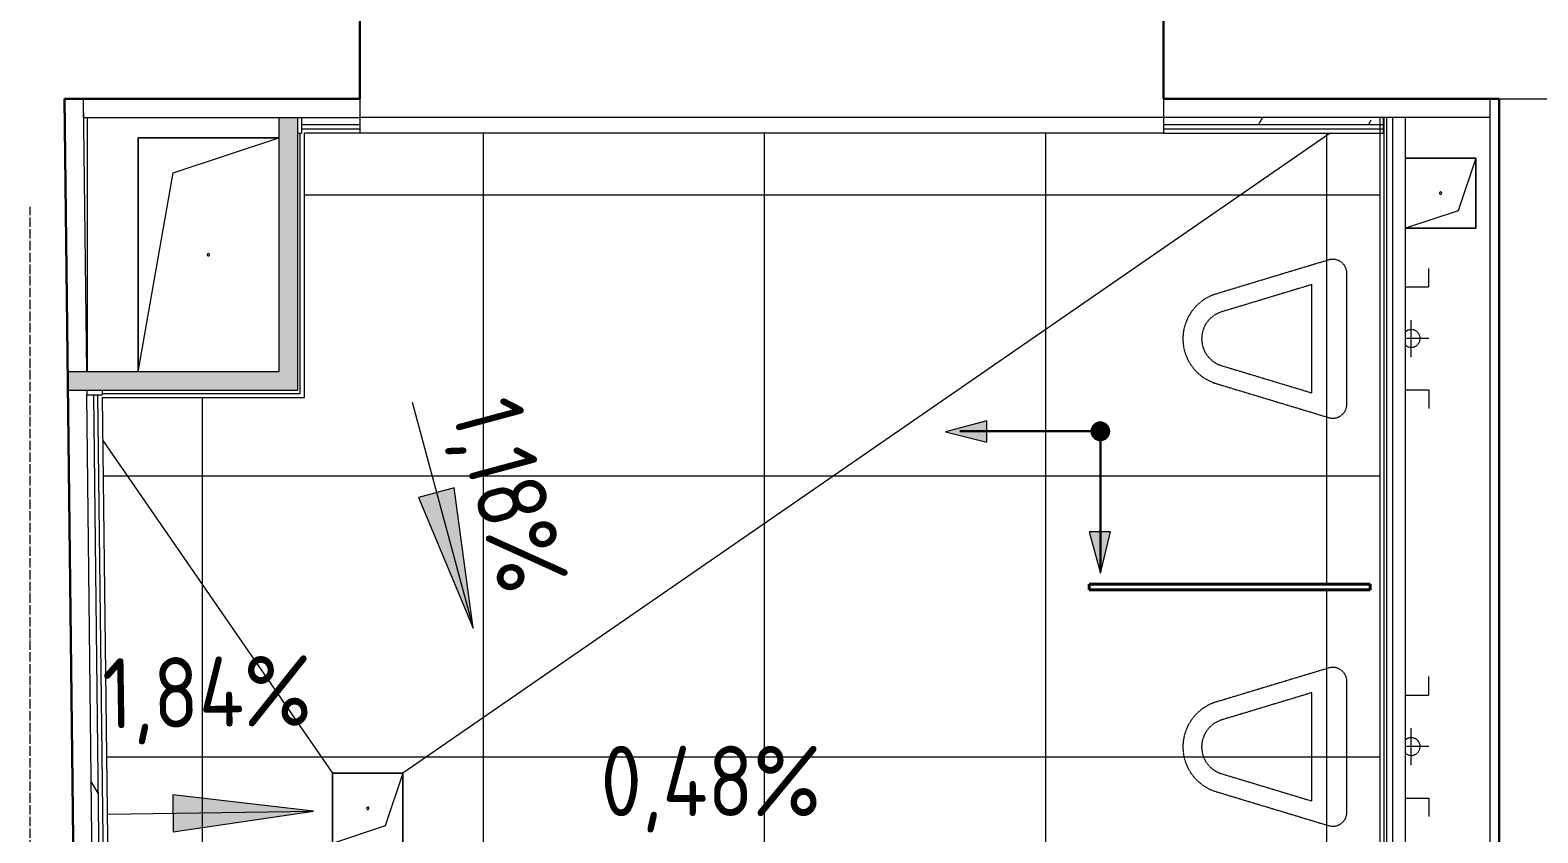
# Model space of a CAD drawing. Header units: millimetres. Extents: x -10915 to 60194, y -32941 to 46712.
# Drawn here: x 38450 to 41668, y 18524 to 20238 of the extents above; entities that cross this region are included whole.
import ezdxf

# ---------------------------------------------------------------- set-up
doc = ezdxf.new("R2010")
doc.units = ezdxf.units.MM
doc.linetypes.add('200_ШТРИХ_ш1п0_6_', pattern=[1.6, 1, -0.6])
doc.linetypes.add('ADSK_Линия сетки', pattern=[25, 20, -2.5, 0, -2.5])
doc.layers.add('Линии', color=7, linetype='Continuous', lineweight=9, true_color=0x00a600)
for name, color, linetype, lineweight in [('Обобщенные модели', 7, 'Continuous', 18), ('Оси', 7, 'Continuous', 9), ('Перекрытие', 7, 'Continuous', 18), ('Перекрытие штриховка', 7, 'Continuous', 18), ('Размеры', 7, 'Continuous', 9), ('Сантехника', 7, 'Continuous', 18), ('Стены внутренние', 7, 'Continuous', 18), ('Стены несущие', 7, 'Continuous', 30), ('Стены отделка', 7, 'Continuous', 30), ('Стены штриховка', 7, 'Continuous', 9), ('Узлы', 7, 'Continuous', 18)]:
    doc.layers.add(name, color=color, linetype=linetype, lineweight=lineweight)
doc.styles.add('GOST Common_4', font='GOST_Common.ttf', dxfattribs={"width": 0.9, "height": 150})
pattern_1 = [(0, (0, 0), (406.4, 101.6), [33.528, -271.272, 33.528, -271.272, -1625.6]), (0, (0, 0), (406.4, 101.6), [-609.6, 33.528, -576.072, 33.528, -271.272, -711.2]), (0, (0, 0), (406.4, 101.6), [-1524, 33.528, -169.672, 33.528, -474.472]), (120, (152.4, 50.8), (-291.18818, 301.15272), [33.528, -271.272, 33.528, -271.272, -1625.6]), (120, (152.4, 50.8), (-291.18818, 301.15272), [-609.6, 33.528, -576.072, 33.528, -271.272, -711.2]), (120, (152.4, 50.8), (-291.18818, 301.15272), [-1524, 33.528, -169.672, 33.528, -474.472]), (240, (203.2, 254), (-115.21182, -402.75272), [33.528, -271.272, 33.528, -271.272, -1625.6]), (240, (203.2, 254), (-115.21182, -402.75272), [-609.6, 33.528, -576.072, 33.528, -271.272, -711.2]), (240, (203.2, 254), (-115.21182, -402.75272), [-1524, 33.528, -169.672, 33.528, -474.472])]

# ---------------------------------------------------------------- blocks, each defined once
blk = doc.blocks.new('131_Сантехническая перегородка - СП-5-3849142-План полов 2-го этажа')
at = {"layer": 'Обобщенные модели', "lineweight": 40}
for p, q in [((0, 8), (600, 8)), ((0, -4), (0, 8)), ((600, -4), (600, 8)), ((600, -4), (0, -4))]:
    blk.add_line(p, q, dxfattribs=at)
blk = doc.blocks.new('SND_2D_Писуар с инсталляцией - По умолчанию-621783-План полов 2-го этажа')
at = {"layer": 'Сантехника', "linetype": '200_ШТРИХ_ш1п0_6_'}
for p, q in [((-95.8, 328.7), (-168.3, 88.8)), ((168.3, 88.7), (95.7, 328.9)), ((-57.5, 317.2), (-115.6, 125)), ((115.6, 125), (57.4, 317.4)), ((-115.6, 125), (115.6, 125)), ((-139.4, 50), (139.6, 50)), ((-109.4, -75), (-109.4, -125)), ((-39.4, -87.5), (40.6, -87.5)), ((0.6, -125), (0.6, -75)), ((110.6, -75), (110.6, -125)), ((-109.4, -125), (-149.4, -125)), ((110.6, -125), (150.6, -125))]:
    blk.add_line(p, q, dxfattribs=at)
for centre, radius, start, end in [((0, 300), 100, 16.8118, 163.3196), ((0, 300), 60, 16.8118, 163.3578), ((-139.6, 80), 30, 162.9999, 270.4256), ((139.6, 80), 30, 270, 16.8118), ((0.6, -87.5), 18.9, 133.9559, 270), ((0.6, -87.5), 18.9, 270, 46.0441)]:
    blk.add_arc(centre, radius, start, end, dxfattribs=at)
blk = doc.blocks.new('GM_Отверстие прямоугольное _в плите_ - Отверстие-1400855-План полов 2-го этажа')
at = {"layer": 'Обобщенные модели'}
for p, q in [((-75, -75), (-75, 75)), ((-75, 75), (75, 75)), ((75, 75), (-75, 75)), ((-75, 75), (-75, -75)), ((-37.5, 37.5), (75, 75)), ((-75, -75), (-37.5, 37.5)), ((75, -75), (-75, -75)), ((-75, -75), (75, -75))]:
    blk.add_line(p, q, dxfattribs=at)
for start, end in [(360, 180), (180, 360), (60, 165), (300, 360), (195, 270)]:
    blk.add_arc((0, 0), 2.5, start, end, dxfattribs=at)
blk = doc.blocks.new('GM_Отверстие прямоугольное _в плите_ - Отверстие-1433034-План полов 2-го этажа')
at = {"layer": 'Обобщенные модели'}
for p, q in [((-150, -250), (-150, 250)), ((-150, 250), (150, 250)), ((150, 250), (-150, 250)), ((-150, 250), (-150, -250)), ((-75, 175), (150, 250)), ((-150, -250), (-75, 175))]:
    blk.add_line(p, q, dxfattribs=at)
for start, end in [(360, 180), (180, 360), (60, 165), (300, 360), (195, 270)]:
    blk.add_arc((0, 0), 2.5, start, end, dxfattribs=at)
blk = doc.blocks.new('GM_Отверстие прямоугольное _в плите_ - Отверстие-V10-План полов 2-го этажа')
at = {"layer": 'Обобщенные модели'}
for p, q in [((-75, -75), (-75, 75)), ((-75, 75), (75, 75)), ((75, 75), (-75, 75)), ((-75, 75), (-75, -75)), ((-37.5, 37.5), (75, 75)), ((75, 75), (75, -75)), ((75, -75), (75, 75)), ((-75, -75), (-37.5, 37.5)), ((75, -75), (-75, -75)), ((-75, -75), (75, -75))]:
    blk.add_line(p, q, dxfattribs=at)
for start, end in [(360, 180), (180, 360), (60, 165), (300, 360), (195, 270)]:
    blk.add_arc((0, 0), 2.5, start, end, dxfattribs=at)

msp = doc.modelspace()

# ---------------------------------------------------------------- hatches: boundary and pattern name
at = {"layer": 'Перекрытие штриховка', "lineweight": 9, "true_color": 0x787878}
h = msp.add_hatch(dxfattribs=at)
h.set_pattern_fill('FP_58', color=8, style=0, pattern_type=2)
h.set_pattern_definition([(270, (38816.7, 15085.7), (600, 4e-14), []), (0, (38816.7, 15085.7), (0, 600), [])])
h.paths.add_polyline_path([(39035, 19472.372), (41059.322, 20018.318), (39035, 20018.318), (39035, 19508.327)])
h.paths.add_polyline_path([(39029, 20018.318), (39029, 20051.318), (39020, 20051.318), (39020, 20018.318), (39026, 20018.318)])
h = msp.add_hatch(dxfattribs=at)
h.set_pattern_fill('FP_60', color=8, style=0, pattern_type=2)
h.set_pattern_definition([(90, (39416.7, 18085.7), (-600, -0.02), []), (180.002, (39416.7, 18085.7), (-6e-05, -599.96), [])])
h.paths.add_polyline_path([(39245, 18651.318), (41224.302, 20018.318), (41059.322, 20018.318), (39035, 19472.372), (39035, 19453.327), (39024.131, 19453.327), (39105.547, 19157.694)])
h = msp.add_hatch(dxfattribs=at)
h.set_pattern_fill('FP_53', color=8, style=0, pattern_type=2)
h.set_pattern_definition([(270, (38816.73, 12085.66), (599.993, 4e-14), []), (0, (38816.73, 12085.66), (0, 600), [])])
h.paths.add_polyline_path([(41330, 16098.581), (41330, 16370), (41094.473, 16370), (41224.071, 16220.652)])
h.paths.add_polyline_path([(40787.19, 16724.111), (40837.996, 16730), (41330, 16730), (41330, 17470), (40831.923, 17470), (40785.336, 17476.133), (40741.923, 17494.115), (40704.644, 17522.721), (40675.873, 17560.399), (40658.056, 17603.413), (40651.923, 17650), (40658.056, 17696.587), (40676.039, 17740), (40704.644, 17777.279), (40741.923, 17805.885), (40786.13, 17823.971), (40837.996, 17830), (41330, 17830), (41330, 20018.318), (41224.302, 20018.318), (39245, 18651.318), (39245, 18501.318), (40477.859, 17080.581), (41307, 17080.581), (41307, 17068.581), (40488.273, 17068.581), (40785.336, 16726.247)])
h.paths.add_polyline_path([(39925, 17855.581), (39925, 18042.581), (41305, 18042.581), (41305, 18030.581), (39937, 18030.581), (39937, 17855.581)])
h.paths.add_polyline_path([(40710, 19042.581), (40710.157, 19054.581), (41310, 19054.581), (41310, 19042.581), (41199.315, 19042.581)])
h = msp.add_hatch(dxfattribs=at)
h.set_pattern_fill('FP_52', color=8, style=0, pattern_type=2)
h.set_pattern_definition([(270, (40616.7, 16285.66), (600, 4e-14), []), (0, (40616.7, 16285.66), (0, 600), [])])
h.paths.add_polyline_path([(38891.565, 12210.656), (38899.35, 12210.656), (38911.113, 12230.547), (38920.863, 12224.918), (38924.113, 12230.547), (38958.565, 12210.656), (39785.565, 12210.656), (39785.565, 12217.156), (39769.065, 12217.156), (39769.065, 12244.156), (39757.565, 12244.156), (39757.565, 12250.656), (39817.063, 12250.656), (39817.063, 12650.656), (39844.565, 12650.656), (39844.565, 12703.656), (40016.713, 12703.656), (40016.713, 13450.174), (41125.433, 13450.174), (41101.942, 13458.746), (41059.597, 13485.353), (41023.179, 13521.771), (40995.777, 13565.381), (40978.767, 13613.994), (40973, 13665.174), (40974.127, 15640.174), (40978.767, 15681.354), (40995.777, 15729.967), (41023.179, 15773.576), (41059.597, 15809.995), (41103.207, 15837.397), (41151.82, 15854.407), (41203, 15860.174), (41258, 15859.189), (41272.264, 15858.252), (41300.403, 15852.562), (41330, 15841.316), (41349.066, 15830.884), (41367.72, 15815.731), (41381.582, 15798.442), (41390.118, 15779.683), (41393, 15760.174), (41393, 15868.581), (39945, 15868.581), (39945, 16098.581), (38642.915, 16098.581), (38683.098, 12703.656), (38814.565, 12703.656), (38814.565, 12250.656), (38901.565, 12250.656), (38901.565, 12244.156), (38890.065, 12244.156), (38890.065, 12217.156), (38873.565, 12217.156), (38873.565, 12210.656), (38886.071, 12210.656), (38887.445, 12213.036), (38890.065, 12211.522)])
h.paths.add_polyline_path([(38610.529, 12650.656), (38610.529, 12670.656), (38650.296, 12670.656), (38650.1, 12671.125), (38610.301, 12670.04)])
h.paths.add_polyline_path([(41328.607, 13450.174), (41393, 13450.174), (41393, 13535.174), (41390.118, 13515.665), (41381.582, 13496.905), (41367.72, 13479.617), (41349.066, 13464.463), (41323.74, 13450.174), (41326.336, 13450.174)])
h.paths.add_polyline_path([(38570.323, 19459.132), (38603.321, 19459.521), (38603.217, 19468.327), (38570.214, 19468.327)])
h = msp.add_hatch(dxfattribs=at)
h.set_pattern_fill('FP_57', color=8, style=0, pattern_type=2)
h.set_pattern_definition([(90, (38216.7, 18685.7), (-600, -0.002), []), (180, (38216.7, 18685.7), (-0.002, -599.96), [])])
h.paths.add_polyline_path([(39095, 18651.318), (39021.377, 19453.327), (38603.393, 19453.327), (38604.475, 19361.558), (39020, 18759.912)])
h = msp.add_hatch(dxfattribs=at)
h.set_pattern_fill('FP_56', color=8, style=0, pattern_type=2)
h.set_pattern_definition([(270, (40030, 8486.45), (600, 4e-14), []), (0, (40030, 8486.45), (0, 599.955), [])])
h.paths.add_polyline_path([(39105.547, 18651.318), (39245, 18651.318), (39024.131, 19453.327), (39021.377, 19453.327), (39095, 18651.318)])
h = msp.add_hatch(dxfattribs=at)
h.set_pattern_fill('FP_59', color=8, style=0, pattern_type=2)
h.set_pattern_definition([(270, (40016.5, 12685.66), (599.903, 4e-14), []), (0, (40016.5, 12685.66), (0, 600), [])])
h.paths.add_polyline_path([(39095, 18501.318), (39095, 18651.318), (38604.475, 19361.558), (38604.69, 19343.306), (39020, 18630.112)])
h = msp.add_hatch(dxfattribs=at)
h.set_pattern_fill('FP_55', color=8, style=0, pattern_type=2)
h.set_pattern_definition([(270, (40616.5, 9685.66), (599.898, -0.003), []), (0, (40616.5, 9685.66), (-0.003, 600), [])])
h.paths.add_polyline_path([(38640.102, 16337.342), (39095, 18501.318), (38604.69, 19343.306), (38629.357, 17249.458)])
at = {"layer": 'Размеры'}
for points in [[(39394.864, 18960.588), (39354.88, 19260.523), (39278.614, 19239.955)], [(39054.319, 18570.205), (38753.746, 18605.068), (38754.964, 18526.086)]]:
    msp.add_hatch(color=256, dxfattribs=at).paths.add_polyline_path(points)
at = {"layer": 'Стены внутренние'}
for points in [[(39020, 19468.327), (39020, 20051.318), (38980, 20051.318), (38980, 19468.327)], [(38530.212, 19468.327), (38980, 19468.327), (38980, 19508.327), (38529.74, 19508.327)]]:
    msp.add_hatch(color=256, dxfattribs=at).paths.add_polyline_path(points)
at = {"layer": 'Стены внутренние', "lineweight": 9}
h = msp.add_hatch(dxfattribs=at)
h.set_pattern_fill('FP_6', color=256, style=0, pattern_type=2)
h.set_pattern_definition(pattern_1)
h.paths.add_polyline_path([(41250.365, 20036.318), (41330, 20036.318), (41330, 20051.318), (40868.222, 20051.318), (40869.222, 20036.318), (41199.315, 20036.318)])
h.paths.add_polyline_path([(39149.972, 20036.318), (39153.222, 20036.318), (39153.222, 20051.318), (39029, 20051.318), (39029, 20036.318), (39105.547, 20036.318)])
h = msp.add_hatch(dxfattribs=at)
h.set_pattern_fill('FP_6', color=256, style=0, pattern_type=2)
h.set_pattern_definition(pattern_1)
h.paths.add_polyline_path([(38650.1, 12687.319), (38665.096, 12687.707), (38654.263, 13607.325), (38639.269, 13606.677), (38646.288, 13010.876)])
h.paths.add_polyline_path([(38629.357, 14448.09), (38644.356, 14448.266), (38585.322, 19459.309), (38570.334, 19458.404), (38571.385, 19368.941), (38629.355, 14448.266)])
at = {"layer": 'Узлы', "true_color": 0xff0000}
for points in [[(40491.738, 19358.092), (40491.738, 19403.7), (40403.568, 19380.075)], [(40733.783, 19361.315), (40738.959, 19361.996), (40743.783, 19363.994), (40747.925, 19367.172), (40751.103, 19371.315), (40753.101, 19376.138), (40753.783, 19381.315), (40753.101, 19386.491), (40751.103, 19391.315), (40747.925, 19395.457), (40743.783, 19398.635), (40738.959, 19400.633), (40733.783, 19401.315), (40728.606, 19400.633), (40723.783, 19398.635), (40719.64, 19395.457), (40716.462, 19391.315), (40714.464, 19386.491), (40713.783, 19381.315), (40714.464, 19376.138), (40716.462, 19371.315), (40719.64, 19367.172), (40723.783, 19363.994), (40728.606, 19361.996)], [(40733.783, 19078.493), (40755.766, 19166.663), (40710.157, 19166.663), (40728.606, 19097.812)]]:
    msp.add_hatch(color=1, dxfattribs=at).paths.add_polyline_path(points)

# ---------------------------------------------------------------- linework, layer by layer
at = {"layer": 'Линии', "color": 1, "lineweight": 18, "true_color": 0xff0000}
for p, q in [((40491.738, 19403.7), (40403.568, 19380.075)), ((40403.568, 19380.075), (40491.738, 19358.092)), ((40491.738, 19358.092), (40491.738, 19403.7)), ((40710.157, 19166.663), (40733.783, 19078.493)), ((40755.766, 19166.663), (40710.157, 19166.663)), ((40733.783, 19078.493), (40755.766, 19166.663))]:
    msp.add_line(p, q, dxfattribs=at)
at = {"layer": 'Линии', "color": 1, "lineweight": 30, "true_color": 0xff0000}
for q in [(40433.783, 19381.315), (40733.783, 19081.315)]:
    msp.add_line((40733.783, 19381.315), q, dxfattribs=at)
at = {"layer": 'Линии', "color": 1, "lineweight": 18, "true_color": 0xff0000}
for start, end in [(0, 180), (180, 360)]:
    msp.add_arc((40733.783, 19381.315), 20, start, end, dxfattribs=at)
at = {"layer": 'Оси', "linetype": 'ADSK_Линия сетки'}
msp.add_line((38449.565, -5633.277), (38449.565, 19860.814), dxfattribs=at)
at = {"layer": 'Перекрытие'}
for p, q in [((38571.385, 20051.318), (38571.385, 19508.327)), ((41224.302, 20018.318), (39245, 18651.318)), ((38604.475, 19361.558), (39095, 18651.318))]:
    msp.add_line(p, q, dxfattribs=at)
at = {"layer": 'Размеры', "lineweight": 20}
for p, q in [((39264.669, 19443.34), (39394.864, 18960.588)), ((38614.342, 18563.417), (39054.319, 18570.205))]:
    msp.add_line(p, q, dxfattribs=at)
at = {"layer": 'Размеры'}
for p, q in [((39354.88, 19260.523), (39278.614, 19239.955)), ((39394.864, 18960.588), (39354.88, 19260.523)), ((39278.614, 19239.955), (39394.864, 18960.588)), ((39054.319, 18570.205), (38753.746, 18605.068)), ((38753.746, 18605.068), (38754.964, 18526.086)), ((38754.964, 18526.086), (39054.319, 18570.205))]:
    msp.add_line(p, q, dxfattribs=at)
at = {"layer": 'Стены внутренние'}
for p, q in [((40868.222, 20051.318), (39153.222, 20051.318)), ((40868.222, 20018.318), (39153.222, 20018.318))]:
    msp.add_line(p, q, dxfattribs=at)
at = {"layer": 'Стены несущие'}
for p, q in [((39153.222, 20091.318), (39153.222, 20471.318)), ((40868.222, 20471.318), (40868.222, 20091.318)), ((39153.222, 20091.318), (38522.872, 20091.318)), ((38522.872, 20091.318), (38589.371, 14446.619)), ((41585, 20091.318), (40868.222, 20091.318)), ((41585, 20091.318), (41585, 13758.96))]:
    msp.add_line(p, q, dxfattribs=at)
at = {"layer": 'Стены отделка', "lineweight": 9}
for p, q in [((38522.872, 20091.318), (38562.87, 20091.789)), ((38562.87, 20091.789), (38569.743, 19508.327)), ((38562.875, 20091.318), (38562.875, 20051.318)), ((39153.222, 20091.318), (39153.222, 20018.318)), ((40868.222, 20091.318), (40868.222, 20018.318)), ((41565, 20091.318), (41565, 13783.125)), ((38562.875, 20051.318), (39153.222, 20051.318)), ((38980, 20051.318), (38980, 19508.327)), ((39020, 20051.318), (39020, 19468.327)), ((39029, 20051.318), (39029, 20018.318)), ((41565, 20051.318), (40868.222, 20051.318)), ((41330, 20051.318), (41330, 16098.581)), ((41337.5, 20051.318), (41337.5, 20018.318)), ((41345, 16083.581), (41345, 20051.318)), ((41385, 16048.581), (41385, 20051.318)), ((39020, 20018.318), (39029, 20018.318)), ((39153.222, 20018.318), (39035, 20018.318)), ((39035, 19453.327), (39035, 20018.318)), ((40868.222, 20018.318), (41337.5, 20018.318)), ((38980, 19508.327), (38569.743, 19508.327)), ((38570.214, 19468.327), (38570.323, 19459.132)), ((39020, 19468.327), (38570.214, 19468.327)), ((38570.323, 19459.132), (38603.321, 19459.521)), ((38603.217, 19468.327), (38603.321, 19459.521)), ((38603.393, 19453.327), (38662.366, 14447.478)), ((38603.393, 19453.327), (39035, 19453.327))]:
    msp.add_line(p, q, dxfattribs=at)
at = {"layer": 'Стены штриховка'}
for p, q in [((41585, 20091.318), (41965, 20091.318)), ((41339, 20051.318), (41339, 16098.581)), ((41358, 16075.581), (41358, 20051.318)), ((39026, 19462.327), (39026, 20018.318)), ((39029, 20036.318), (39153.222, 20036.318)), ((39029, 20027.318), (39153.222, 20027.318)), ((40868.222, 20036.318), (41337.5, 20036.318)), ((40868.222, 20027.318), (41337.5, 20027.318)), ((38569.743, 19508.327), (38529.74, 19508.327)), ((38570.214, 19468.327), (38530.212, 19468.327)), ((38629.357, 14448.09), (38570.323, 19459.132)), ((38644.368, 14447.266), (38585.322, 19459.309)), ((38653.367, 14447.372), (38594.321, 19459.415)), ((38603.287, 19462.327), (39026, 19462.327))]:
    msp.add_line(p, q, dxfattribs=at)

# ---------------------------------------------------------------- block references
at = {"layer": 'Обобщенные модели'}
msp.add_blockref('GM_Отверстие прямоугольное _в плите_ - Отверстие-1433034-План полов 2-го этажа', (38830, 19758.327), dxfattribs=at)
at = {"layer": 'Обобщенные модели', "rotation": 180}
for name, p in [('GM_Отверстие прямоугольное _в плите_ - Отверстие-1400855-План полов 2-го этажа', (41460, 19889.898)), ('GM_Отверстие прямоугольное _в плите_ - Отверстие-V10-План полов 2-го этажа', (39170, 18576.318))]:
    msp.add_blockref(name, p, dxfattribs=at)
at = {"layer": 'Обобщенные модели', "lineweight": 40, "rotation": 180}
msp.add_blockref('131_Сантехническая перегородка - СП-5-3849142-План полов 2-го этажа', (41310, 19050.581), dxfattribs=at)
at = {"layer": 'Сантехника', "linetype": '200_ШТРИХ_ш1п0_6_', "rotation": 90.00000000001111}
for p in [(41310, 19579), (41310, 18707.5)]:
    msp.add_blockref('SND_2D_Писуар с инсталляцией - По умолчанию-621783-План полов 2-го этажа', p, dxfattribs=at)

# ---------------------------------------------------------------- texts
at = {"layer": 'Размеры', "lineweight": 20, "char_height": 150, "attachment_point": 1, "line_spacing_factor": 1.022761, "style": 'GOST Common_4'}
for s, insert, width, rotation in [('1,18%', (39492.804, 19465.456), 508.67884, 285.093191), ('1,84%', (38602.586, 18896.228), 555.74521, 0.884015)]:
    msp.add_mtext(s, dxfattribs=dict(at, insert=insert, width=width, rotation=rotation))
at = {"layer": 'Размеры', "lineweight": 20, "insert": (39666.999, 18709.514), "char_height": 150, "width": 586.51938, "attachment_point": 1, "line_spacing_factor": 1.022761, "style": 'GOST Common_4'}
msp.add_mtext('0,48%', dxfattribs=at)

doc.saveas('drawing.dxf')
